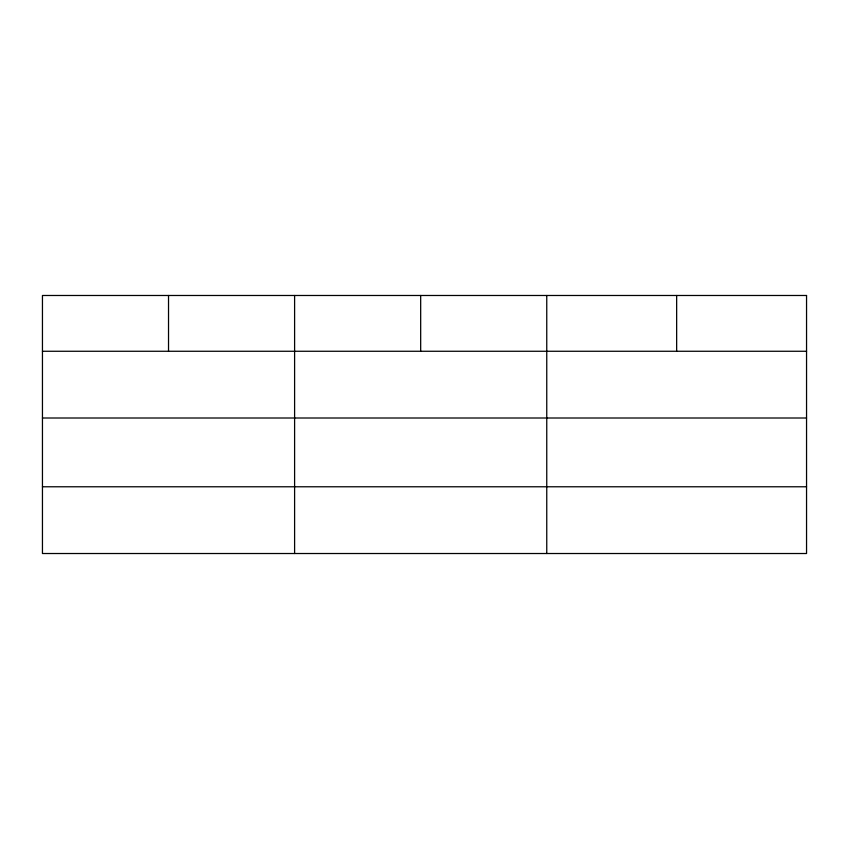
<?xml version="1.0" encoding="UTF-8"?>
<svg xmlns="http://www.w3.org/2000/svg" width="849" height="849" viewBox="0 0 849 849"><rect width="100%" height="100%" fill="white"/><g stroke="black" fill="none" stroke-linecap="round" stroke-linejoin="round"><path stroke-width="1.27" d="M42.45 351.263L806.55 351.263M42.45 418.005L806.55 418.005M42.45 486.774L806.55 486.774M676.653 295.484L676.653 351.263M546.756 295.484L546.756 553.516M420.679 295.484L420.679 351.263M294.603 295.484L294.603 553.516M168.527 295.484L168.527 351.263M806.55 295.484L42.45 295.484L42.45 553.516L806.55 553.516L806.55 295.484"/></g></svg>
